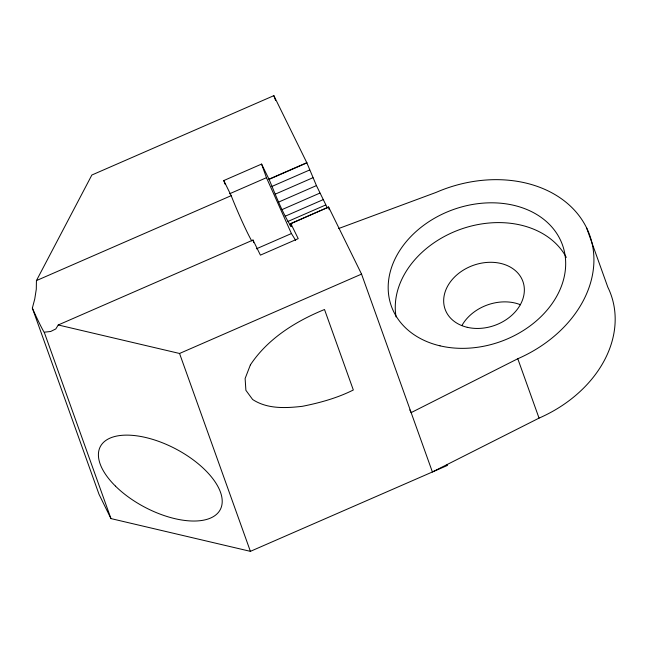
<?xml version="1.0" encoding="UTF-8"?>
<svg xmlns="http://www.w3.org/2000/svg" width="647" height="647" viewBox="0 0 647 647"><rect width="100%" height="100%" fill="white"/><g stroke="black" fill="none" stroke-linecap="round" stroke-linejoin="round"><path stroke-width="0.97" d="M447.109 464.554L447.522 465.387L250.397 551.349L110.96 518.587L98.999 494.251L32.35 308.101L34.744 299.035L36.289 289.193L36.434 280.596L91.858 175.022L273.859 95.651L306.799 162.688L316.432 185.592L327.301 207.824M338.599 228.553L436.062 192.418A119.784 92.424 -19.7 0 1 586.554 227.776A119.784 92.424 -19.7 0 1 517.794 358.745L411.144 412.616L409.81 409.899M586.554 227.776L607.808 287.139A119.784 92.424 -19.7 0 1 539.048 418.116L432.398 471.978L361.544 274.102L328.603 207.064L290.802 223.547L291.11 226.628C281.922 211.868 275.816 195.354 269.071 179.373L261.582 164.079L223.781 180.562L225.083 184.193M229.58 193.776L266.459 177.699L261.582 164.079M36.434 280.596L231.197 195.661L223.781 180.562M268.998 179.17L306.799 162.688M269.071 179.373L306.88 162.89M271.91 186.441L309.711 169.951M275.169 194.181L312.97 177.699M278.631 202.082L316.432 185.592M282.06 209.588L319.861 193.105M285.214 216.203L323.015 199.713M287.891 221.468L325.692 204.978M32.35 308.101L32.86 309.258A33.046 1.836 66.4 0 0 44.133 332.202L50.684 331.482L55.812 328.935L58.238 324.972L253.001 240.037L260.418 255.128L298.218 238.646L290.802 223.547M290.851 223.692L328.603 207.064M289.905 225.019L291.748 224.218M256.39 248.82L291.425 233.543L295.671 240.352M58.238 324.972L179.551 353.472L361.544 274.102M266.459 177.699L291.425 233.543M231.197 195.661L231.27 195.863A33.046 1.836 66.4 0 0 251.764 240.951M517.794 358.745L539.048 418.116M273.859 95.651L275.557 100.39M179.551 353.472L250.397 551.349M44.311 332.437L110.96 518.587M253.001 240.037L253.05 240.183A33.046 1.836 66.4 0 1 253.632 242.665M328.652 207.21L329.234 209.693M461.934 325.498A41.303 31.873 -19.7 0 1 520.487 304.753M396.077 316.941A90.871 70.119 -19.7 0 1 461.182 229.07A90.871 70.119 -19.7 0 1 566.295 257.393M250.381 364.908L245.124 378.511L245.892 390.311L252.637 399.506C267.357 409.179 285.57 408.2 302.311 406.324C319.853 402.838 337.289 398.034 353.327 389.987L324.511 309.509C295.792 321.227 267.785 338.575 250.381 364.908M115.457 486.115A67.741 33.005 27.7 0 0 219.689 510.604A67.741 33.005 27.7 0 0 145.785 437.518A67.741 33.005 27.7 0 0 115.457 486.115M467.247 327.309A41.303 31.873 -19.7 0 0 524.175 286.872A41.303 31.873 -19.7 0 0 460.615 271.934A41.303 31.873 -19.7 0 0 467.247 327.309M440.041 345.838A90.871 70.119 -19.7 0 0 565.284 256.883A90.871 70.119 -19.7 0 0 425.459 224.024A90.871 70.119 -19.7 0 0 440.041 345.838"/></g></svg>
